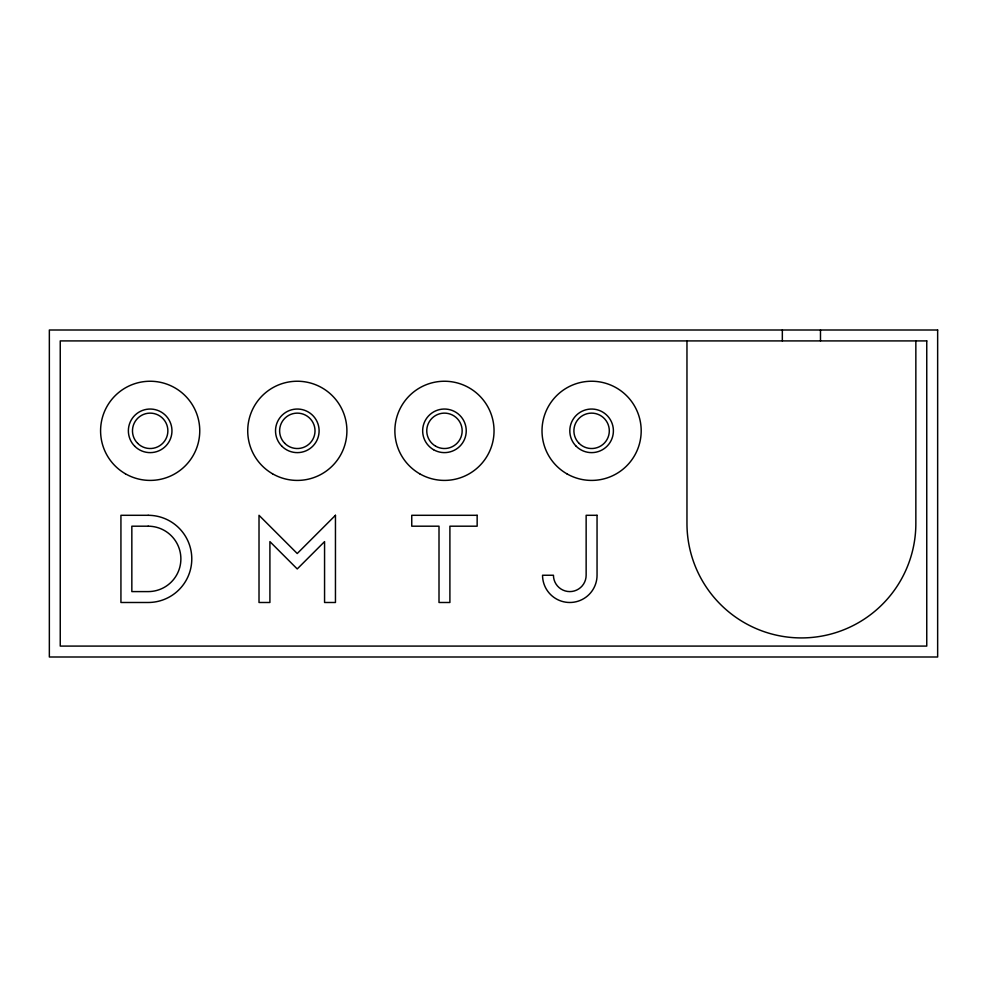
<?xml version="1.0" encoding="UTF-8"?>
<svg xmlns="http://www.w3.org/2000/svg" width="987" height="987" viewBox="0 0 987 987"><rect width="100%" height="100%" fill="white"/><g stroke="black" fill="none" stroke-linecap="round" stroke-linejoin="round"><path stroke-width="1.48" d="M915.85 340.91L915.85 523.468A114.443 114.443 0 0 1 801.407 637.923A114.443 114.443 0 0 1 686.964 523.468L686.964 340.91M820.481 330.003L820.481 340.91M782.333 330.003L782.333 340.91M335.457 515.3L297.235 553.522L259.013 515.3L259.013 602.489L269.907 602.489L269.907 541.616L297.235 568.944L324.563 541.616L324.563 602.489L335.457 602.489L335.457 515.3M937.65 330.003L49.35 330.003L49.35 656.997L937.65 656.997L937.65 330.003M926.756 340.91L60.244 340.91L60.244 646.09L926.756 646.09L926.756 340.91M148.186 515.3L120.932 515.3L120.932 602.489L148.186 602.489A43.601 43.601 0 0 0 191.786 558.901A43.601 43.601 0 0 0 148.186 515.3M477.153 515.3L411.752 515.3L411.752 526.194L439.005 526.194L439.005 602.489L449.899 602.489L449.899 526.194L477.153 526.194L477.153 515.3M597.049 515.3L586.142 515.3L586.142 575.248A16.347 16.347 0 0 1 569.795 591.595A16.347 16.347 0 0 1 553.448 575.248L542.542 575.248A27.254 27.254 0 0 0 569.795 602.489A27.254 27.254 0 0 0 597.049 575.248L597.049 515.3M148.186 526.194L131.839 526.194L131.839 591.595L148.186 591.595A32.694 32.694 0 0 0 180.88 558.901A32.694 32.694 0 0 0 148.186 526.194M125.374 473.772A49.597 49.597 0 0 0 199.756 430.825A49.597 49.597 0 0 0 125.374 387.879A49.597 49.597 0 0 0 125.374 473.772M272.511 473.772A49.597 49.597 0 0 0 346.906 430.825A49.597 49.597 0 0 0 272.511 387.879A49.597 49.597 0 0 0 272.511 473.772M419.66 473.772A49.597 49.597 0 0 0 494.043 430.825A49.597 49.597 0 0 0 419.66 387.879A49.597 49.597 0 0 0 419.66 473.772M566.797 473.772A49.597 49.597 0 0 0 641.192 430.825A49.597 49.597 0 0 0 566.797 387.879A49.597 49.597 0 0 0 566.797 473.772M281.9 446.247A21.8 21.8 0 0 0 318.369 436.476A21.8 21.8 0 0 0 291.671 409.778A21.8 21.8 0 0 0 281.9 446.247M134.75 446.247A21.8 21.8 0 0 0 171.22 436.476A21.8 21.8 0 0 0 144.521 409.778A21.8 21.8 0 0 0 134.75 446.247M433.552 449.702A21.8 21.8 0 0 0 466.246 430.825A21.8 21.8 0 0 0 433.552 411.949A21.8 21.8 0 0 0 433.552 449.702M576.186 446.247A21.8 21.8 0 0 0 612.656 436.476A21.8 21.8 0 0 0 585.957 409.778A21.8 21.8 0 0 0 576.186 446.247M137.649 443.348A17.717 17.717 0 0 0 167.272 435.415A17.717 17.717 0 0 0 145.582 413.726A17.717 17.717 0 0 0 137.649 443.348M284.787 443.348A17.717 17.717 0 0 0 314.421 435.415A17.717 17.717 0 0 0 292.732 413.726A17.717 17.717 0 0 0 284.787 443.348M435.6 446.161A17.717 17.717 0 0 0 462.163 430.825A17.717 17.717 0 0 0 435.6 415.49A17.717 17.717 0 0 0 435.6 446.161M579.073 443.348A17.717 17.717 0 0 0 608.708 435.415A17.717 17.717 0 0 0 587.006 413.726A17.717 17.717 0 0 0 579.073 443.348"/></g></svg>
